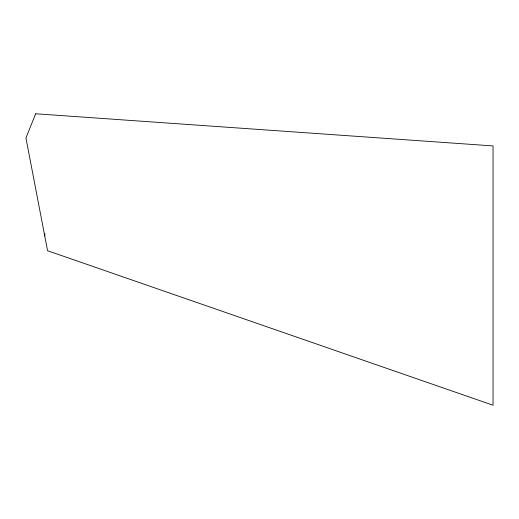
<?xml version="1.0" encoding="UTF-8"?>
<svg xmlns="http://www.w3.org/2000/svg" width="519" height="519" viewBox="0 0 519 519"><rect width="100%" height="100%" fill="white"/><g stroke="black" fill="none" stroke-linecap="round" stroke-linejoin="round"><path stroke-width="0.78" d="M44.744 235.996L44.848 233.576M35.655 113.771L25.95 137.996L47.566 250.716L493.05 405.229L493.05 145.923L35.655 113.771"/></g></svg>
